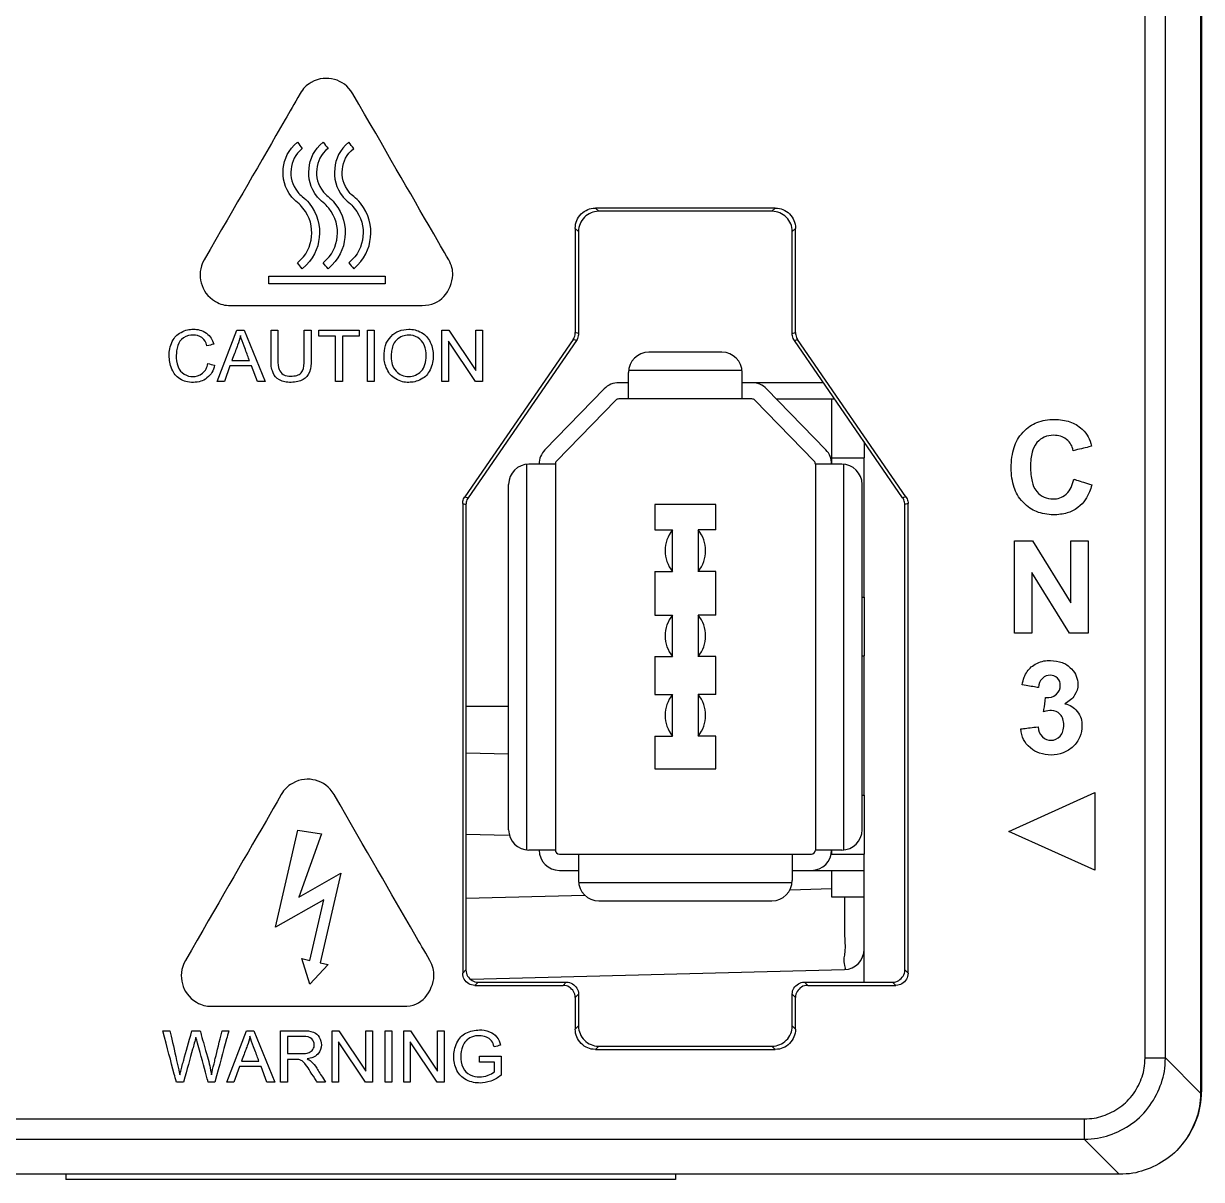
# Model space of a CAD drawing. Header units: millimetres. Extents: x 634 to 694, y 471 to 634.
# Drawn here: x 664.63 to 693.62, y 471.49 to 499.93 of the extents above; entities that cross this region are included whole.
import ezdxf

# ---------------------------------------------------------------- set-up
doc = ezdxf.new("R2010")
doc.units = ezdxf.units.MM
doc.layers.add('02___PRT_ALL_AXES', color=7, linetype='Continuous')
doc.layers.add('FEAT', color=7, linetype='Continuous')

msp = doc.modelspace()

# ---------------------------------------------------------------- linework, layer by layer
for p, q in [((693.62, 631.644), (693.62, 473.644)), ((693.595, 631.562), (693.595, 473.616)), ((692.232, 474.479), (692.232, 598.835)), ((692.732, 474.479), (692.732, 598.409)), ((683.131, 495.391), (678.709, 495.391)), ((678.709, 495.391), (678.79, 495.311)), ((683.131, 495.391), (683.05, 495.311)), ((683.05, 495.311), (678.79, 495.311)), ((678.21, 494.891), (678.29, 494.811)), ((678.21, 494.891), (678.21, 492.328)), ((678.29, 494.811), (678.29, 492.303)), ((683.63, 494.891), (683.55, 494.811)), ((683.55, 492.303), (683.55, 494.811)), ((683.63, 492.328), (683.63, 494.891)), ((670.666, 493.718), (673.534, 493.718)), ((670.666, 493.527), (670.666, 493.718)), ((673.534, 493.718), (673.534, 493.527)), ((673.534, 493.527), (670.666, 493.527)), ((669.399, 491.124), (669.881, 492.386)), ((669.881, 492.386), (670.066, 492.386)), ((670.066, 492.386), (670.58, 491.124)), ((671.896, 492.386), (672.896, 492.386)), ((671.896, 492.237), (671.896, 492.386)), ((672.312, 492.237), (671.896, 492.237)), ((672.312, 491.124), (672.312, 492.237)), ((672.896, 492.237), (672.48, 492.237)), ((672.48, 492.237), (672.48, 491.124)), ((672.896, 492.386), (672.896, 492.237)), ((673.097, 492.386), (673.265, 492.386)), ((673.097, 491.124), (673.097, 492.386)), ((673.265, 492.386), (673.265, 491.124)), ((674.929, 492.386), (675.1, 492.386)), ((674.929, 491.124), (674.929, 492.386)), ((675.1, 492.386), (675.764, 491.395)), ((675.764, 492.386), (675.924, 492.386)), ((675.764, 491.395), (675.764, 492.386)), ((675.924, 492.386), (675.924, 491.124)), ((678.29, 492.303), (678.21, 492.328)), ((683.55, 492.303), (683.63, 492.328)), ((675.753, 491.124), (675.089, 492.115)), ((675.089, 492.115), (675.089, 491.124)), ((678.157, 492.158), (675.493, 488.288)), ((678.237, 492.133), (675.573, 488.263)), ((678.237, 492.133), (678.157, 492.158)), ((683.603, 492.133), (683.683, 492.158)), ((686.267, 488.263), (683.603, 492.133)), ((686.348, 488.288), (683.683, 492.158)), ((681.82, 491.844), (680.02, 491.844)), ((669.712, 491.507), (669.576, 491.124)), ((670.244, 491.507), (669.712, 491.507)), ((670.389, 491.124), (670.244, 491.507)), ((679.52, 490.694), (679.52, 491.344)), ((682.318, 491.394), (679.523, 491.394)), ((682.32, 490.694), (682.32, 491.344)), ((669.576, 491.124), (669.399, 491.124)), ((670.58, 491.124), (670.389, 491.124)), ((672.48, 491.124), (672.312, 491.124)), ((673.265, 491.124), (673.097, 491.124)), ((675.089, 491.124), (674.929, 491.124)), ((675.924, 491.124), (675.753, 491.124)), ((679.52, 491.094), (679.281, 491.094)), ((684.318, 491.094), (682.32, 491.094)), ((678.923, 490.943), (677.462, 489.44)), ((684.379, 489.44), (682.917, 490.943)), ((679.21, 490.664), (677.748, 489.161)), ((682.559, 490.694), (679.281, 490.694)), ((684.092, 489.161), (682.631, 490.664)), ((683.159, 490.694), (684.593, 490.694)), ((684.52, 490.694), (684.52, 489.091)), ((685.32, 489.638), (685.32, 489.244)), ((677.02, 479.597), (677.02, 489.089)), ((677.72, 489.091), (677.07, 489.091)), ((677.72, 489.091), (677.72, 479.594)), ((684.77, 489.091), (684.12, 489.091)), ((684.12, 489.091), (684.12, 479.594)), ((684.52, 489.244), (685.32, 489.244)), ((684.82, 479.597), (684.82, 489.089)), ((676.57, 480.094), (676.57, 488.591)), ((685.27, 480.094), (685.27, 488.591)), ((675.493, 488.288), (675.573, 488.263)), ((686.348, 488.288), (686.267, 488.263)), ((675.44, 488.118), (675.52, 488.093)), ((675.44, 488.118), (675.44, 476.564)), ((675.52, 488.093), (675.52, 476.644)), ((681.67, 488.094), (680.17, 488.094)), ((680.17, 488.094), (680.17, 487.471)), ((681.67, 487.471), (681.67, 488.094)), ((686.4, 488.118), (686.32, 488.093)), ((686.32, 476.644), (686.32, 488.093)), ((686.4, 476.564), (686.4, 488.118)), ((680.17, 487.471), (680.603, 487.471)), ((680.603, 486.447), (680.603, 487.471)), ((681.67, 487.471), (681.237, 487.471)), ((681.237, 487.471), (681.237, 486.447)), ((689.022, 487.206), (689.466, 487.206)), ((689.022, 484.929), (689.022, 487.206)), ((689.466, 487.206), (690.405, 485.675)), ((690.405, 487.206), (690.83, 487.206)), ((690.405, 485.675), (690.405, 487.206)), ((690.83, 487.206), (690.83, 484.929)), ((680.17, 486.447), (680.603, 486.447)), ((680.17, 486.447), (680.17, 485.377)), ((681.67, 486.447), (681.237, 486.447)), ((681.67, 485.377), (681.67, 486.447)), ((690.371, 484.929), (689.446, 486.426)), ((689.446, 486.426), (689.446, 484.929)), ((685.27, 485.819), (685.32, 485.819)), ((685.32, 485.819), (685.32, 484.369)), ((680.17, 485.377), (680.603, 485.377)), ((680.603, 484.353), (680.603, 485.377)), ((681.67, 485.377), (681.237, 485.377)), ((681.237, 485.377), (681.237, 484.353)), ((689.446, 484.929), (689.022, 484.929)), ((690.83, 484.929), (690.371, 484.929)), ((680.17, 484.353), (680.603, 484.353)), ((680.17, 484.353), (680.17, 483.422)), ((681.67, 484.353), (681.237, 484.353)), ((681.67, 483.422), (681.67, 484.353)), ((685.27, 484.369), (685.32, 484.369)), ((680.17, 483.422), (680.603, 483.422)), ((680.603, 482.398), (680.603, 483.422)), ((681.67, 483.422), (681.237, 483.422)), ((681.237, 483.422), (681.237, 482.398)), ((680.17, 482.398), (680.603, 482.398)), ((680.17, 482.398), (680.17, 481.594)), ((681.67, 482.398), (681.237, 482.398)), ((681.67, 481.594), (681.67, 482.398)), ((676.57, 481.95), (675.52, 481.978)), ((680.17, 481.594), (681.67, 481.594)), ((685.27, 480.944), (685.32, 480.944)), ((685.32, 480.944), (685.32, 479.494)), ((688.877, 480.052), (690.996, 481.007)), ((690.996, 481.007), (690.996, 479.097)), ((670.835, 477.696), (671.383, 480.085)), ((671.383, 480.085), (671.968, 479.995)), ((690.996, 479.097), (688.877, 480.052)), ((671.968, 479.995), (671.409, 478.436)), ((676.566, 479.951), (675.52, 479.979)), ((677.72, 479.594), (677.07, 479.594)), ((677.82, 479.494), (684.02, 479.494)), ((678.29, 479.494), (678.29, 478.844)), ((683.55, 479.494), (683.55, 478.844)), ((684.77, 479.594), (684.12, 479.594)), ((684.52, 479.594), (684.52, 479.494)), ((684.52, 479.494), (685.32, 479.494)), ((671.409, 478.436), (672.44, 479.024)), ((672.44, 479.024), (671.934, 476.82)), ((677.82, 479.094), (678.29, 479.094)), ((683.55, 479.094), (685.32, 479.094)), ((684.52, 479.094), (684.52, 478.444)), ((678.293, 478.794), (683.548, 478.794)), ((683.496, 478.619), (684.515, 478.645)), ((672.02, 478.371), (670.835, 477.696)), ((671.676, 476.879), (672.02, 478.371)), ((675.52, 478.41), (678.443, 478.486)), ((678.79, 478.344), (683.05, 478.344)), ((684.52, 478.444), (685.32, 478.444)), ((671.484, 476.923), (671.676, 476.879)), ((671.679, 476.294), (671.484, 476.923)), ((672.127, 476.775), (671.679, 476.294)), ((671.934, 476.82), (672.127, 476.775)), ((675.44, 476.564), (675.52, 476.644)), ((675.641, 476.414), (684.833, 476.654)), ((686.4, 476.564), (686.32, 476.644)), ((675.74, 476.264), (675.82, 476.344)), ((675.74, 476.264), (677.91, 476.264)), ((675.82, 476.344), (677.99, 476.344)), ((677.99, 476.344), (677.91, 476.264)), ((683.85, 476.344), (686.02, 476.344)), ((683.85, 476.344), (683.93, 476.264)), ((683.93, 476.264), (686.101, 476.264)), ((686.101, 476.264), (686.02, 476.344)), ((678.29, 476.044), (678.21, 475.964)), ((678.29, 476.044), (678.29, 475.269)), ((683.55, 476.044), (683.63, 475.964)), ((683.55, 475.269), (683.55, 476.044)), ((678.21, 475.964), (678.21, 475.189)), ((683.63, 475.189), (683.63, 475.964)), ((669.634, 473.884), (670.116, 475.146)), ((670.116, 475.146), (670.301, 475.146)), ((670.301, 475.146), (670.815, 473.884)), ((672.224, 475.146), (672.395, 475.146)), ((672.224, 473.884), (672.224, 475.146)), ((672.395, 475.146), (673.06, 474.155)), ((673.06, 475.146), (673.219, 475.146)), ((673.06, 474.155), (673.06, 475.146)), ((673.219, 475.146), (673.219, 473.884)), ((673.529, 475.146), (673.697, 475.146)), ((673.529, 473.884), (673.529, 475.146)), ((673.697, 475.146), (673.697, 473.884)), ((673.988, 475.146), (674.159, 475.146)), ((673.988, 473.884), (673.988, 475.146)), ((674.159, 475.146), (674.823, 474.155)), ((674.823, 475.146), (674.983, 475.146)), ((674.823, 474.155), (674.823, 475.146)), ((674.983, 475.146), (674.983, 473.884)), ((678.21, 475.189), (678.29, 475.269)), ((683.63, 475.189), (683.55, 475.269)), ((673.048, 473.884), (672.384, 474.875)), ((672.384, 474.875), (672.384, 473.884)), ((674.812, 473.884), (674.148, 474.875)), ((674.148, 474.875), (674.148, 473.884)), ((678.709, 474.689), (678.79, 474.769)), ((678.709, 474.689), (683.131, 474.689)), ((678.79, 474.769), (683.05, 474.769)), ((683.131, 474.689), (683.05, 474.769)), ((669.947, 474.267), (669.811, 473.884)), ((670.479, 474.267), (669.947, 474.267)), ((670.624, 473.884), (670.479, 474.267)), ((692.232, 474.479), (692.732, 474.479)), ((692.732, 474.479), (693.595, 473.616)), ((669.811, 473.884), (669.634, 473.884)), ((670.815, 473.884), (670.624, 473.884)), ((672.384, 473.884), (672.224, 473.884)), ((673.219, 473.884), (673.048, 473.884)), ((673.697, 473.884), (673.529, 473.884)), ((674.148, 473.884), (673.988, 473.884)), ((674.983, 473.884), (674.812, 473.884)), ((693.595, 473.616), (693.595, 473.616)), ((657.109, 472.98), (690.733, 472.98)), ((690.733, 472.98), (690.733, 472.48)), ((657.609, 472.48), (690.733, 472.48)), ((690.733, 472.48), (691.596, 471.617)), ((691.596, 471.617), (657.825, 471.617)), ((665.673, 471.617), (665.673, 471.489)), ((680.673, 471.617), (680.673, 471.489)), ((691.596, 471.617), (691.596, 471.617)), ((680.673, 471.489), (665.673, 471.489))]:
    msp.add_line(p, q)
for centre, radius, start, end in [((680.02, 491.344), 0.5, 90, 180), ((681.82, 491.344), 0.5, 0, 90), ((679.281, 490.594), 0.5, 90, 135.8069), ((682.559, 490.594), 0.5, 44.1931, 90), ((679.281, 490.594), 0.1, 90, 135.8069), ((682.559, 490.594), 0.1, 44.1931, 90), ((677.82, 489.091), 0.5, 135.8069, 180), ((684.02, 489.091), 0.5, 0, 44.1931), ((677.07, 488.591), 0.5, 90, 180), ((677.82, 489.091), 0.1, 135.8069, 180), ((684.02, 489.091), 0.1, 0, 44.1931), ((684.77, 488.591), 0.5, 0, 90), ((681.237, 486.959), 0.815, 141.1108, 218.8892), ((680.603, 486.959), 0.815, 321.1108, 38.8892), ((681.237, 484.865), 0.815, 141.1108, 218.8892), ((680.603, 484.865), 0.815, 321.1108, 38.8892), ((681.237, 482.91), 0.815, 141.1108, 218.8892), ((680.603, 482.91), 0.815, 321.1108, 38.8892), ((677.07, 480.094), 0.5, 180, 270), ((684.77, 480.094), 0.5, 270, 0), ((677.82, 479.594), 0.5, 180, 270), ((677.82, 479.594), 0.1, 180, 270), ((684.02, 479.594), 0.5, 270, 0), ((684.02, 479.594), 0.1, 270, 0), ((678.79, 478.844), 0.5, 180, 270), ((683.05, 478.844), 0.5, 270, 0), ((684.82, 477.154), 0.5, 271.5, 0), ((691.62, 473.644), 2, 320.0535, 0)]:
    msp.add_arc(centre, radius, start, end)
for points, knots in [([(672.736, 498.205, 64.632), (672.622, 498.404, 64.632), (672.296, 498.61, 64.632), (671.911, 498.595, 64.632), (671.712, 498.48, 64.632)], [0, 0, 0, 0, 0.573949, 1.147632, 1.147632, 1.147632, 1.147632]), ([(671.438, 498.206, 64.632), (671.29, 497.95, 64.632), (670.583, 496.724, 64.632), (669.875, 495.498, 64.632), (669.079, 494.118, 64.632)], [0, 0, 0, 0, 0.737333, 4.718928, 4.718928, 4.718928, 4.718928]), ([(675.095, 494.118, 64.632), (674.947, 494.374, 64.632), (674.24, 495.6, 64.632), (673.532, 496.826, 64.632), (672.736, 498.205, 64.632)], [0, 0, 0, 0, 0.737286, 4.71863, 4.71863, 4.71863, 4.71863]), ([(671.236, 495.663, 64.632), (671.051, 495.89, 64.632), (670.953, 496.372, 64.632), (671.146, 496.824, 64.632), (671.373, 497.009, 64.632)], [0, 0, 0, 0, 0.73207, 1.463914, 1.463914, 1.463914, 1.463914]), ([(671.493, 496.86, 64.632), (671.312, 496.712, 64.632), (671.158, 496.351, 64.632), (671.236, 495.966, 64.632), (671.384, 495.785, 64.632)], [0, 0, 0, 0, 0.584469, 1.169862, 1.169862, 1.169862, 1.169862]), ([(671.868, 495.663, 64.632), (671.683, 495.89, 64.632), (671.585, 496.372, 64.632), (671.778, 496.824, 64.632), (672.005, 497.009, 64.632)], [0, 0, 0, 0, 0.732094, 1.463652, 1.463652, 1.463652, 1.463652]), ([(672.126, 496.86, 64.632), (671.945, 496.713, 64.632), (671.79, 496.351, 64.632), (671.869, 495.966, 64.632), (672.017, 495.785, 64.632)], [0, 0, 0, 0, 0.584653, 1.170157, 1.170157, 1.170157, 1.170157]), ([(672.636, 497.009, 64.632), (672.41, 496.824, 64.632), (672.217, 496.372, 64.632), (672.315, 495.891, 64.632), (672.5, 495.663, 64.632)], [0, 0, 0, 0, 0.731394, 1.463588, 1.463588, 1.463588, 1.463588]), ([(672.648, 495.785, 64.632), (672.5, 495.966, 64.632), (672.422, 496.351, 64.632), (672.575, 496.712, 64.632), (672.757, 496.86, 64.632)], [0, 0, 0, 0, 0.585332, 1.169535, 1.169535, 1.169535, 1.169535]), ([(671.373, 494.045, 64.632), (671.6, 494.23, 64.632), (671.793, 494.682, 64.632), (671.694, 495.164, 64.632), (671.509, 495.39, 64.632)], [0, 0, 0, 0, 0.731421, 1.463177, 1.463177, 1.463177, 1.463177]), ([(671.659, 495.511, 64.632), (671.88, 495.239, 64.632), (671.997, 494.661, 64.632), (671.766, 494.119, 64.632), (671.493, 493.897, 64.632)], [0, 0, 0, 0, 0.877315, 1.755557, 1.755557, 1.755557, 1.755557]), ([(672.005, 494.045, 64.632), (672.232, 494.23, 64.632), (672.424, 494.682, 64.632), (672.327, 495.163, 64.632), (672.142, 495.39, 64.632)], [0, 0, 0, 0, 0.731502, 1.462912, 1.462912, 1.462912, 1.462912]), ([(672.289, 495.511, 64.632), (672.511, 495.239, 64.632), (672.629, 494.662, 64.632), (672.398, 494.119, 64.632), (672.126, 493.897, 64.632)], [0, 0, 0, 0, 0.877735, 1.755528, 1.755528, 1.755528, 1.755528]), ([(672.773, 495.39, 64.632), (672.958, 495.164, 64.632), (673.057, 494.682, 64.632), (672.863, 494.23, 64.632), (672.636, 494.045, 64.632)], [0, 0, 0, 0, 0.731806, 1.463635, 1.463635, 1.463635, 1.463635]), ([(672.757, 493.897, 64.632), (673.029, 494.119, 64.632), (673.261, 494.661, 64.632), (673.144, 495.239, 64.632), (672.922, 495.511, 64.632)], [0, 0, 0, 0, 0.878426, 1.755852, 1.755852, 1.755852, 1.755852]), ([(678.21, 494.891), (678.21, 494.97), (678.236, 495.082), (678.345, 495.256), (678.519, 495.365), (678.631, 495.391), (678.709, 495.391)], [0, 0, 0, 0, 0.1950491, 0.3899649, 0.5848801, 0.7799286, 0.7799286, 0.7799286, 0.7799286]), ([(683.131, 495.391), (683.209, 495.391), (683.321, 495.365), (683.495, 495.256), (683.604, 495.082), (683.63, 494.97), (683.63, 494.891)], [0, 0, 0, 0, 0.1950491, 0.3899649, 0.5848801, 0.7799286, 0.7799286, 0.7799286, 0.7799286]), ([(678.79, 495.311), (678.712, 495.311), (678.599, 495.284), (678.426, 495.175), (678.317, 495.002), (678.29, 494.889), (678.29, 494.811)], [0, 0, 0, 0, 0.1950485, 0.3899637, 0.5848795, 0.7799286, 0.7799286, 0.7799286, 0.7799286]), ([(683.55, 494.811), (683.55, 494.889), (683.524, 495.002), (683.415, 495.175), (683.241, 495.284), (683.128, 495.311), (683.05, 495.311)], [0, 0, 0, 0, 0.1950485, 0.3899637, 0.5848795, 0.7799286, 0.7799286, 0.7799286, 0.7799286]), ([(669.079, 494.118, 64.632), (668.964, 493.92, 64.632), (668.949, 493.535, 64.632), (669.155, 493.209, 64.632), (669.354, 493.094, 64.632)], [0, 0, 0, 0, 0.57403, 1.148069, 1.148069, 1.148069, 1.148069]), ([(674.445, 492.994, 64.632), (674.675, 492.994, 64.632), (675.02, 493.15, 64.632), (675.243, 493.697, 64.632), (675.172, 493.984, 64.632), (675.095, 494.118, 64.632)], [0, 0, 0, 0, 0.573841, 1.147776, 1.535689, 1.535689, 1.535689, 1.535689]), ([(669.729, 492.994, 64.632), (670.024, 492.994, 64.632), (671.438, 492.994, 64.632), (672.853, 492.994, 64.632), (674.445, 492.994, 64.632)], [0, 0, 0, 0, 0.736927, 4.716336, 4.716336, 4.716336, 4.716336]), ([(668.508, 492.332, 64.632), (668.619, 492.393, 64.632), (668.817, 492.425, 64.632), (669.026, 492.392, 64.632), (669.133, 492.312, 64.632)], [0, 0, 0, 0, 0.3152564, 0.6482075, 0.6482075, 0.6482075, 0.6482075]), ([(669.02, 492.202, 64.632), (668.95, 492.255, 64.632), (668.8, 492.276, 64.632), (668.65, 492.254, 64.632), (668.568, 492.195, 64.632)], [0, 0, 0, 0, 0.218744, 0.470995, 0.470995, 0.470995, 0.470995]), ([(670.724, 491.657, 64.632), (670.724, 491.702, 64.632), (670.724, 491.921, 64.632), (670.724, 492.14, 64.632), (670.724, 492.386, 64.632)], [0, 0, 0, 0, 0.1140111, 0.7296712, 0.7296712, 0.7296712, 0.7296712]), ([(670.892, 492.386, 64.632), (670.892, 492.341, 64.632), (670.892, 492.122, 64.632), (670.892, 491.904, 64.632), (670.892, 491.658, 64.632)], [0, 0, 0, 0, 0.1137958, 0.7282932, 0.7282932, 0.7282932, 0.7282932]), ([(671.542, 491.658, 64.632), (671.542, 491.704, 64.632), (671.542, 491.922, 64.632), (671.542, 492.14, 64.632), (671.542, 492.386, 64.632)], [0, 0, 0, 0, 0.1137958, 0.7282932, 0.7282932, 0.7282932, 0.7282932]), ([(671.711, 492.386, 64.632), (671.711, 492.341, 64.632), (671.711, 492.122, 64.632), (671.711, 491.903, 64.632), (671.711, 491.657, 64.632)], [0, 0, 0, 0, 0.1140111, 0.7296712, 0.7296712, 0.7296712, 0.7296712]), ([(673.676, 492.231, 64.632), (673.741, 492.299, 64.632), (673.86, 492.378, 64.632), (674.146, 492.426, 64.632), (674.315, 492.391, 64.632), (674.427, 492.325, 64.632)], [0, 0, 0, 0, 0.2347953, 0.4811987, 0.8071855, 0.8071855, 0.8071855, 0.8071855]), ([(674.337, 492.202, 64.632), (674.258, 492.252, 64.632), (674.085, 492.286, 64.632), (673.903, 492.234, 64.632), (673.808, 492.143, 64.632)], [0, 0, 0, 0, 0.2332277, 0.5609656, 0.5609656, 0.5609656, 0.5609656]), ([(678.157, 492.158), (678.171, 492.177), (678.187, 492.207), (678.206, 492.27), (678.21, 492.304), (678.21, 492.328)], [0, 0, 0, 0, 0.0601566, 0.1203097, 0.1804662, 0.1804662, 0.1804662, 0.1804662]), ([(678.29, 492.303), (678.29, 492.279), (678.286, 492.245), (678.267, 492.182), (678.251, 492.152), (678.237, 492.133)], [0, 0, 0, 0, 0.0601566, 0.1203097, 0.1804662, 0.1804662, 0.1804662, 0.1804662]), ([(683.603, 492.133), (683.589, 492.152), (683.573, 492.182), (683.554, 492.245), (683.55, 492.279), (683.55, 492.303)], [0, 0, 0, 0, 0.0601566, 0.1203097, 0.1804662, 0.1804662, 0.1804662, 0.1804662]), ([(683.63, 492.328), (683.63, 492.304), (683.634, 492.27), (683.654, 492.207), (683.67, 492.177), (683.683, 492.158)], [0, 0, 0, 0, 0.0601566, 0.1203097, 0.1804662, 0.1804662, 0.1804662, 0.1804662]), ([(668.285, 491.426, 64.632), (668.231, 491.553, 64.632), (668.206, 491.765, 64.632), (668.229, 491.983, 64.632), (668.294, 492.109, 64.632)], [0, 0, 0, 0, 0.344847, 0.6974845, 0.6974845, 0.6974845, 0.6974845]), ([(668.432, 492.008, 64.632), (668.4, 491.915, 64.632), (668.385, 491.754, 64.632), (668.397, 491.59, 64.632), (668.439, 491.484, 64.632)], [0, 0, 0, 0, 0.2457216, 0.5307191, 0.5307191, 0.5307191, 0.5307191]), ([(669.9, 492.014, 64.632), (669.892, 491.991, 64.632), (669.85, 491.879, 64.632), (669.809, 491.768, 64.632), (669.762, 491.642, 64.632)], [0, 0, 0, 0, 0.0619635, 0.3965666, 0.3965666, 0.3965666, 0.3965666]), ([(670.191, 491.642, 64.632), (670.183, 491.664, 64.632), (670.144, 491.769, 64.632), (670.105, 491.874, 64.632), (670.061, 491.992, 64.632)], [0, 0, 0, 0, 0.0583534, 0.3734617, 0.3734617, 0.3734617, 0.3734617]), ([(673.808, 492.143, 64.632), (673.722, 492.06, 64.632), (673.691, 491.916, 64.632), (673.681, 491.789, 64.632), (673.681, 491.736, 64.632)], [0, 0, 0, 0, 0.2993895, 0.4319951, 0.4319951, 0.4319951, 0.4319951]), ([(673.803, 491.377, 64.632), (673.849, 491.327, 64.632), (673.934, 491.27, 64.632), (674.166, 491.221, 64.632), (674.407, 491.322, 64.632), (674.527, 491.545, 64.632), (674.549, 491.779, 64.632), (674.534, 491.924, 64.632), (674.489, 492.024, 64.632)], [0, 0, 0, 0, 0.169372, 0.34149, 0.678093, 0.862596, 1.080471, 1.354854, 1.354854, 1.354854, 1.354854]), ([(674.641, 492.092, 64.632), (674.702, 491.967, 64.632), (674.727, 491.751, 64.632), (674.701, 491.535, 64.632), (674.637, 491.409, 64.632)], [0, 0, 0, 0, 0.346585, 0.6990351, 0.6990351, 0.6990351, 0.6990351]), ([(669.762, 491.642, 64.632), (669.789, 491.642, 64.632), (669.918, 491.642, 64.632), (670.046, 491.642, 64.632), (670.191, 491.642, 64.632)], [0, 0, 0, 0, 0.066964, 0.4285699, 0.4285699, 0.4285699, 0.4285699]), ([(670.892, 491.658, 64.632), (670.892, 491.56, 64.632), (670.895, 491.437, 64.632), (670.971, 491.327, 64.632), (671.026, 491.296, 64.632)], [0, 0, 0, 0, 0.244059, 0.4028334, 0.4028334, 0.4028334, 0.4028334]), ([(671.465, 491.337, 64.632), (671.482, 491.355, 64.632), (671.532, 491.444, 64.632), (671.542, 491.549, 64.632), (671.542, 491.658, 64.632)], [0, 0, 0, 0, 0.0615892, 0.3346863, 0.3346863, 0.3346863, 0.3346863]), ([(671.026, 491.296, 64.632), (671.09, 491.259, 64.632), (671.192, 491.247, 64.632), (671.356, 491.265, 64.632), (671.432, 491.301, 64.632), (671.465, 491.337, 64.632)], [0, 0, 0, 0, 0.1846803, 0.3418784, 0.4628731, 0.4628731, 0.4628731, 0.4628731]), ([(669.146, 491.21, 64.632), (669.092, 491.167, 64.632), (668.997, 491.121, 64.632), (668.811, 491.093, 64.632), (668.629, 491.116, 64.632), (668.533, 491.15, 64.632), (668.48, 491.185, 64.632)], [0, 0, 0, 0, 0.1719674, 0.3559806, 0.5422238, 0.7017451, 0.7017451, 0.7017451, 0.7017451]), ([(668.584, 491.305, 64.632), (668.66, 491.259, 64.632), (668.805, 491.23, 64.632), (668.958, 491.262, 64.632), (669.035, 491.326, 64.632)], [0, 0, 0, 0, 0.2220871, 0.472392, 0.472392, 0.472392, 0.472392]), ([(671.513, 491.172, 64.632), (671.466, 491.143, 64.632), (671.381, 491.113, 64.632), (671.222, 491.096, 64.632), (671.063, 491.112, 64.632), (670.98, 491.137, 64.632), (670.932, 491.163, 64.632)], [0, 0, 0, 0, 0.1394903, 0.3044583, 0.4653789, 0.6014521, 0.6014521, 0.6014521, 0.6014521]), ([(674.418, 491.18, 64.632), (674.307, 491.119, 64.632), (674.108, 491.085, 64.632), (673.905, 491.119, 64.632), (673.792, 491.188, 64.632)], [0, 0, 0, 0, 0.3163446, 0.6464496, 0.6464496, 0.6464496, 0.6464496]), ([(689.233, 489.878, 64.632), (689.346, 489.999, 64.632), (689.501, 490.099, 64.632), (689.783, 490.181, 64.632), (690.055, 490.203, 64.632), (690.391, 490.151, 64.632), (690.582, 490.043, 64.632), (690.685, 489.947, 64.632)], [0, 0, 0, 0, 0.413533, 0.626502, 0.855095, 1.239035, 1.591112, 1.591112, 1.591112, 1.591112]), ([(689.231, 488.153, 64.632), (689.114, 488.277, 64.632), (689.024, 488.448, 64.632), (688.948, 488.751, 64.632), (688.934, 489.002, 64.632), (688.948, 489.256, 64.632), (689.023, 489.572, 64.632), (689.113, 489.751, 64.632), (689.233, 489.878, 64.632)], [0, 0, 0, 0, 0.426398, 0.658319, 0.912566, 1.181007, 1.423379, 1.859859, 1.859859, 1.859859, 1.859859]), ([(689.571, 489.619, 64.632), (689.501, 489.539, 64.632), (689.456, 489.419, 64.632), (689.417, 489.212, 64.632), (689.411, 489.028, 64.632), (689.417, 488.842, 64.632), (689.455, 488.626, 64.632), (689.498, 488.501, 64.632), (689.568, 488.418, 64.632)], [0, 0, 0, 0, 0.265375, 0.428947, 0.618067, 0.818289, 0.98976, 1.261031, 1.261031, 1.261031, 1.261031]), ([(690.297, 489.698, 64.632), (690.246, 489.739, 64.632), (690.157, 489.782, 64.632), (689.963, 489.813, 64.632), (689.744, 489.768, 64.632), (689.631, 489.687, 64.632), (689.571, 489.619, 64.632)], [0, 0, 0, 0, 0.1617805, 0.3339161, 0.5685708, 0.7961714, 0.7961714, 0.7961714, 0.7961714]), ([(690.918, 489.53, 64.632), (690.89, 489.523, 64.632), (690.754, 489.49, 64.632), (690.618, 489.457, 64.632), (690.466, 489.42, 64.632)], [0, 0, 0, 0, 0.0726948, 0.4652466, 0.4652466, 0.4652466, 0.4652466]), ([(690.477, 488.72, 64.632), (690.505, 488.711, 64.632), (690.639, 488.67, 64.632), (690.773, 488.629, 64.632), (690.923, 488.582, 64.632)], [0, 0, 0, 0, 0.0730104, 0.4672667, 0.4672667, 0.4672667, 0.4672667]), ([(690.923, 488.582, 64.632), (690.904, 488.511, 64.632), (690.838, 488.326, 64.632), (690.733, 488.141, 64.632), (690.582, 488.025, 64.632)], [0, 0, 0, 0, 0.1852281, 0.6591343, 0.6591343, 0.6591343, 0.6591343]), ([(675.44, 488.118), (675.44, 488.142), (675.444, 488.176), (675.463, 488.238), (675.479, 488.268), (675.493, 488.288)], [0, 0, 0, 0, 0.0601566, 0.1203097, 0.1804662, 0.1804662, 0.1804662, 0.1804662]), ([(675.573, 488.263), (675.559, 488.243), (675.543, 488.213), (675.524, 488.151), (675.52, 488.117), (675.52, 488.093)], [0, 0, 0, 0, 0.0601566, 0.1203097, 0.1804662, 0.1804662, 0.1804662, 0.1804662]), ([(686.32, 488.093), (686.32, 488.117), (686.316, 488.151), (686.297, 488.213), (686.281, 488.243), (686.267, 488.263)], [0, 0, 0, 0, 0.0601566, 0.1203097, 0.1804662, 0.1804662, 0.1804662, 0.1804662]), ([(686.348, 488.288), (686.361, 488.268), (686.377, 488.238), (686.397, 488.176), (686.4, 488.142), (686.4, 488.118)], [0, 0, 0, 0, 0.0601566, 0.1203097, 0.1804662, 0.1804662, 0.1804662, 0.1804662]), ([(690.582, 488.025, 64.632), (690.486, 487.952, 64.632), (690.313, 487.875, 64.632), (689.949, 487.822, 64.632), (689.549, 487.899, 64.632), (689.342, 488.035, 64.632), (689.231, 488.153, 64.632)], [0, 0, 0, 0, 0.303114, 0.640816, 1.061342, 1.466644, 1.466644, 1.466644, 1.466644]), ([(689.568, 488.418, 64.632), (689.627, 488.349, 64.632), (689.735, 488.268, 64.632), (690.014, 488.213, 64.632), (690.187, 488.263, 64.632), (690.287, 488.352, 64.632)], [0, 0, 0, 0, 0.2251355, 0.4549972, 0.7911627, 0.7911627, 0.7911627, 0.7911627]), ([(689.208, 483.66, 64.632), (689.236, 483.799, 64.632), (689.304, 483.991, 64.632), (689.459, 484.135, 64.632), (689.569, 484.187, 64.632)], [0, 0, 0, 0, 0.355238, 0.6612728, 0.6612728, 0.6612728, 0.6612728]), ([(689.569, 484.187, 64.632), (689.694, 484.246, 64.632), (689.88, 484.275, 64.632), (690.205, 484.224, 64.632), (690.346, 484.132, 64.632), (690.421, 484.053, 64.632)], [0, 0, 0, 0, 0.3453349, 0.6384922, 0.9113332, 0.9113332, 0.9113332, 0.9113332]), ([(690.077, 483.826, 64.632), (690.023, 483.881, 64.632), (689.891, 483.911, 64.632), (689.765, 483.875, 64.632), (689.706, 483.817, 64.632)], [0, 0, 0, 0, 0.1932638, 0.3984944, 0.3984944, 0.3984944, 0.3984944]), ([(690.053, 483.426, 64.632), (690.123, 483.488, 64.632), (690.162, 483.63, 64.632), (690.132, 483.771, 64.632), (690.077, 483.826, 64.632)], [0, 0, 0, 0, 0.235863, 0.4313643, 0.4313643, 0.4313643, 0.4313643]), ([(690.421, 484.053, 64.632), (690.48, 483.99, 64.632), (690.548, 483.887, 64.632), (690.603, 483.646, 64.632), (690.511, 483.367, 64.632), (690.368, 483.254, 64.632), (690.255, 483.192, 64.632)], [0, 0, 0, 0, 0.215584, 0.420514, 0.703114, 1.025159, 1.025159, 1.025159, 1.025159]), ([(689.61, 483.591, 64.632), (689.585, 483.596, 64.632), (689.465, 483.616, 64.632), (689.344, 483.636, 64.632), (689.208, 483.66, 64.632)], [0, 0, 0, 0, 0.06377, 0.4081279, 0.4081279, 0.4081279, 0.4081279]), ([(689.737, 482.997, 64.632), (689.74, 483.019, 64.632), (689.755, 483.124, 64.632), (689.769, 483.23, 64.632), (689.785, 483.349, 64.632)], [0, 0, 0, 0, 0.0555167, 0.3553072, 0.3553072, 0.3553072, 0.3553072]), ([(690.564, 483.005, 64.632), (690.656, 482.889, 64.632), (690.7, 482.687, 64.632), (690.645, 482.366, 64.632), (690.473, 482.129, 64.632), (690.221, 481.964, 64.632), (689.927, 481.916, 64.632), (689.633, 481.963, 64.632), (689.489, 482.04, 64.632), (689.41, 482.11, 64.632)], [0, 0, 0, 0, 0.370302, 0.65264, 0.937101, 1.228293, 1.530665, 1.815362, 2.07991, 2.07991, 2.07991, 2.07991]), ([(690.146, 482.933, 64.632), (690.084, 483.002, 64.632), (689.94, 483.047, 64.632), (689.814, 483.018, 64.632), (689.737, 482.997, 64.632)], [0, 0, 0, 0, 0.2328283, 0.432361, 0.432361, 0.432361, 0.432361]), ([(690.142, 482.398, 64.632), (690.179, 482.439, 64.632), (690.218, 482.518, 64.632), (690.241, 482.67, 64.632), (690.219, 482.82, 64.632), (690.181, 482.895, 64.632), (690.146, 482.933, 64.632)], [0, 0, 0, 0, 0.1380858, 0.2953733, 0.4436485, 0.5742148, 0.5742148, 0.5742148, 0.5742148]), ([(689.175, 482.576, 64.632), (689.202, 482.579, 64.632), (689.329, 482.594, 64.632), (689.456, 482.609, 64.632), (689.599, 482.627, 64.632)], [0, 0, 0, 0, 0.0667949, 0.4274873, 0.4274873, 0.4274873, 0.4274873]), ([(689.707, 482.381, 64.632), (689.772, 482.317, 64.632), (689.924, 482.271, 64.632), (690.076, 482.325, 64.632), (690.142, 482.398, 64.632)], [0, 0, 0, 0, 0.2278433, 0.4742139, 0.4742139, 0.4742139, 0.4742139]), ([(672.275, 480.96, 64.632), (672.16, 481.159, 64.632), (671.835, 481.365, 64.632), (671.45, 481.35, 64.632), (671.251, 481.235, 64.632)], [0, 0, 0, 0, 0.573949, 1.147632, 1.147632, 1.147632, 1.147632]), ([(670.976, 480.961, 64.632), (670.829, 480.705, 64.632), (670.121, 479.479, 64.632), (669.413, 478.253, 64.632), (668.617, 476.873, 64.632)], [0, 0, 0, 0, 0.737333, 4.718928, 4.718928, 4.718928, 4.718928]), ([(674.633, 476.873, 64.632), (674.486, 477.129, 64.632), (673.778, 478.355, 64.632), (673.071, 479.581, 64.632), (672.275, 480.96, 64.632)], [0, 0, 0, 0, 0.737286, 4.71863, 4.71863, 4.71863, 4.71863]), ([(684.835, 478.444), (684.836, 478.281), (684.839, 478.001), (684.826, 477.524), (684.869, 477.062), (684.787, 476.861), (684.872, 476.653), (684.833, 476.654)], [0, 0, 0, 0, 0.408456, 0.965742, 1.407971, 1.691952, 1.789944, 1.789944, 1.789944, 1.789944]), ([(668.617, 476.873, 64.632), (668.502, 476.675, 64.632), (668.487, 476.289, 64.632), (668.693, 475.964, 64.632), (668.892, 475.849, 64.632)], [0, 0, 0, 0, 0.574052, 1.147986, 1.147986, 1.147986, 1.147986]), ([(673.983, 475.749, 64.632), (674.213, 475.749, 64.632), (674.558, 475.905, 64.632), (674.781, 476.452, 64.632), (674.71, 476.739, 64.632), (674.633, 476.873, 64.632)], [0, 0, 0, 0, 0.573841, 1.147776, 1.535689, 1.535689, 1.535689, 1.535689]), ([(675.74, 476.264), (675.678, 476.264), (675.587, 476.291), (675.466, 476.411), (675.44, 476.502), (675.44, 476.564)], [0, 0, 0, 0, 0.1552364, 0.3103803, 0.4656158, 0.4656158, 0.4656158, 0.4656158]), ([(675.52, 476.644), (675.52, 476.582), (675.547, 476.492), (675.668, 476.371), (675.758, 476.344), (675.82, 476.344)], [0, 0, 0, 0, 0.1552355, 0.3103794, 0.4656158, 0.4656158, 0.4656158, 0.4656158]), ([(686.02, 476.344), (686.082, 476.344), (686.173, 476.371), (686.293, 476.492), (686.32, 476.582), (686.32, 476.644)], [0, 0, 0, 0, 0.1552355, 0.3103794, 0.4656158, 0.4656158, 0.4656158, 0.4656158]), ([(686.4, 476.564), (686.4, 476.502), (686.374, 476.411), (686.253, 476.291), (686.163, 476.264), (686.101, 476.264)], [0, 0, 0, 0, 0.1552364, 0.3103803, 0.4656158, 0.4656158, 0.4656158, 0.4656158]), ([(678.21, 475.964), (678.21, 476.026), (678.183, 476.116), (678.062, 476.237), (677.972, 476.264), (677.91, 476.264)], [0, 0, 0, 0, 0.1552364, 0.3103803, 0.4656158, 0.4656158, 0.4656158, 0.4656158]), ([(677.99, 476.344), (678.052, 476.344), (678.143, 476.317), (678.263, 476.197), (678.29, 476.106), (678.29, 476.044)], [0, 0, 0, 0, 0.1552355, 0.3103794, 0.4656158, 0.4656158, 0.4656158, 0.4656158]), ([(683.55, 476.044), (683.55, 476.106), (683.577, 476.197), (683.698, 476.317), (683.788, 476.344), (683.85, 476.344)], [0, 0, 0, 0, 0.1552355, 0.3103794, 0.4656158, 0.4656158, 0.4656158, 0.4656158]), ([(683.93, 476.264), (683.868, 476.264), (683.778, 476.237), (683.657, 476.116), (683.63, 476.026), (683.63, 475.964)], [0, 0, 0, 0, 0.1552364, 0.3103803, 0.4656158, 0.4656158, 0.4656158, 0.4656158]), ([(669.267, 475.749, 64.632), (669.562, 475.749, 64.632), (670.977, 475.749, 64.632), (672.392, 475.749, 64.632), (673.983, 475.749, 64.632)], [0, 0, 0, 0, 0.736927, 4.716336, 4.716336, 4.716336, 4.716336]), ([(668.393, 473.884, 64.632), (668.372, 473.963, 64.632), (668.273, 474.341, 64.632), (668.174, 474.72, 64.632), (668.062, 475.146, 64.632)], [0, 0, 0, 0, 0.203917, 1.305066, 1.305066, 1.305066, 1.305066]), ([(668.236, 475.146, 64.632), (668.247, 475.094, 64.632), (668.304, 474.846, 64.632), (668.36, 474.598, 64.632), (668.424, 474.318, 64.632)], [0, 0, 0, 0, 0.132615, 0.8487362, 0.8487362, 0.8487362, 0.8487362]), ([(668.537, 474.293, 64.632), (668.552, 474.346, 64.632), (668.624, 474.602, 64.632), (668.696, 474.858, 64.632), (668.777, 475.146, 64.632)], [0, 0, 0, 0, 0.1384332, 0.8859725, 0.8859725, 0.8859725, 0.8859725]), ([(668.978, 475.146, 64.632), (668.99, 475.106, 64.632), (669.043, 474.914, 64.632), (669.096, 474.723, 64.632), (669.156, 474.507, 64.632)], [0, 0, 0, 0, 0.1036452, 0.663329, 0.663329, 0.663329, 0.663329]), ([(669.32, 474.335, 64.632), (669.332, 474.385, 64.632), (669.391, 474.629, 64.632), (669.45, 474.872, 64.632), (669.517, 475.146, 64.632)], [0, 0, 0, 0, 0.1304736, 0.8350308, 0.8350308, 0.8350308, 0.8350308]), ([(669.685, 475.146, 64.632), (669.663, 475.067, 64.632), (669.56, 474.688, 64.632), (669.456, 474.31, 64.632), (669.339, 473.884, 64.632)], [0, 0, 0, 0, 0.204488, 1.308724, 1.308724, 1.308724, 1.308724]), ([(670.959, 475.146, 64.632), (670.994, 475.146, 64.632), (671.161, 475.146, 64.632), (671.328, 475.146, 64.632), (671.516, 475.146, 64.632)], [0, 0, 0, 0, 0.0871232, 0.5575887, 0.5575887, 0.5575887, 0.5575887]), ([(670.959, 473.884, 64.632), (670.959, 473.963, 64.632), (670.959, 474.341, 64.632), (670.959, 474.72, 64.632), (670.959, 475.146, 64.632)], [0, 0, 0, 0, 0.197232, 1.262283, 1.262283, 1.262283, 1.262283]), ([(675.298, 474.853, 64.632), (675.354, 474.97, 64.632), (675.501, 475.119, 64.632), (675.834, 475.183, 64.632), (676.007, 475.161, 64.632), (676.101, 475.124, 64.632)], [0, 0, 0, 0, 0.3249105, 0.6672859, 0.9187739, 0.9187739, 0.9187739, 0.9187739]), ([(678.709, 474.689), (678.631, 474.689), (678.519, 474.715), (678.345, 474.824), (678.236, 474.998), (678.21, 475.111), (678.21, 475.189)], [0, 0, 0, 0, 0.1950491, 0.3899649, 0.5848801, 0.7799286, 0.7799286, 0.7799286, 0.7799286]), ([(678.29, 475.269), (678.29, 475.191), (678.317, 475.078), (678.426, 474.905), (678.599, 474.796), (678.712, 474.769), (678.79, 474.769)], [0, 0, 0, 0, 0.1950485, 0.3899637, 0.5848795, 0.7799286, 0.7799286, 0.7799286, 0.7799286]), ([(683.05, 474.769), (683.128, 474.769), (683.241, 474.796), (683.415, 474.905), (683.524, 475.078), (683.55, 475.191), (683.55, 475.269)], [0, 0, 0, 0, 0.1950485, 0.3899637, 0.5848795, 0.7799286, 0.7799286, 0.7799286, 0.7799286]), ([(683.63, 475.189), (683.63, 475.111), (683.604, 474.998), (683.495, 474.824), (683.321, 474.715), (683.209, 474.689), (683.131, 474.689)], [0, 0, 0, 0, 0.1950491, 0.3899649, 0.5848801, 0.7799286, 0.7799286, 0.7799286, 0.7799286]), ([(668.835, 474.846, 64.632), (668.819, 474.785, 64.632), (668.739, 474.497, 64.632), (668.659, 474.208, 64.632), (668.569, 473.884, 64.632)], [0, 0, 0, 0, 0.1559461, 0.9980551, 0.9980551, 0.9980551, 0.9980551]), ([(669.177, 473.884, 64.632), (669.161, 473.944, 64.632), (669.082, 474.233, 64.632), (669.003, 474.521, 64.632), (668.914, 474.846, 64.632)], [0, 0, 0, 0, 0.1559427, 0.9980333, 0.9980333, 0.9980333, 0.9980333]), ([(671.127, 475.005, 64.632), (671.127, 474.979, 64.632), (671.127, 474.855, 64.632), (671.127, 474.73, 64.632), (671.127, 474.589, 64.632)], [0, 0, 0, 0, 0.0650262, 0.4161675, 0.4161675, 0.4161675, 0.4161675]), ([(671.523, 475.005, 64.632), (671.498, 475.005, 64.632), (671.38, 475.005, 64.632), (671.261, 475.005, 64.632), (671.127, 475.005, 64.632)], [0, 0, 0, 0, 0.0619041, 0.396186, 0.396186, 0.396186, 0.396186]), ([(671.756, 474.688, 64.632), (671.781, 474.728, 64.632), (671.804, 474.81, 64.632), (671.73, 474.988, 64.632), (671.607, 475.005, 64.632), (671.523, 475.005, 64.632)], [0, 0, 0, 0, 0.1173606, 0.2773633, 0.4869526, 0.4869526, 0.4869526, 0.4869526]), ([(671.91, 474.992, 64.632), (671.951, 474.924, 64.632), (671.977, 474.789, 64.632), (671.942, 474.645, 64.632), (671.876, 474.574, 64.632)], [0, 0, 0, 0, 0.1975339, 0.4404146, 0.4404146, 0.4404146, 0.4404146]), ([(675.298, 474.172, 64.632), (675.235, 474.295, 64.632), (675.206, 474.511, 64.632), (675.237, 474.726, 64.632), (675.298, 474.853, 64.632)], [0, 0, 0, 0, 0.3457319, 0.6987412, 0.6987412, 0.6987412, 0.6987412]), ([(676.025, 474.991, 64.632), (675.961, 475.019, 64.632), (675.845, 475.03, 64.632), (675.729, 475.021, 64.632), (675.655, 474.99, 64.632)], [0, 0, 0, 0, 0.1759737, 0.3761417, 0.3761417, 0.3761417, 0.3761417]), ([(670.135, 474.774, 64.632), (670.127, 474.75, 64.632), (670.085, 474.639, 64.632), (670.044, 474.527, 64.632), (669.997, 474.402, 64.632)], [0, 0, 0, 0, 0.0619635, 0.3965666, 0.3965666, 0.3965666, 0.3965666]), ([(670.426, 474.402, 64.632), (670.418, 474.424, 64.632), (670.379, 474.529, 64.632), (670.339, 474.634, 64.632), (670.296, 474.752, 64.632)], [0, 0, 0, 0, 0.0583534, 0.3734617, 0.3734617, 0.3734617, 0.3734617]), ([(671.127, 474.589, 64.632), (671.149, 474.589, 64.632), (671.256, 474.589, 64.632), (671.363, 474.589, 64.632), (671.483, 474.589, 64.632)], [0, 0, 0, 0, 0.0556329, 0.3560506, 0.3560506, 0.3560506, 0.3560506]), ([(675.442, 474.773, 64.632), (675.403, 474.677, 64.632), (675.387, 474.51, 64.632), (675.4, 474.338, 64.632), (675.452, 474.235, 64.632)], [0, 0, 0, 0, 0.259057, 0.5480634, 0.5480634, 0.5480634, 0.5480634]), ([(675.855, 474.526, 64.632), (675.888, 474.526, 64.632), (676.049, 474.526, 64.632), (676.209, 474.526, 64.632), (676.389, 474.526, 64.632)], [0, 0, 0, 0, 0.0835436, 0.5346788, 0.5346788, 0.5346788, 0.5346788]), ([(676.389, 474.526, 64.632), (676.389, 474.497, 64.632), (676.389, 474.356, 64.632), (676.389, 474.216, 64.632), (676.389, 474.058, 64.632)], [0, 0, 0, 0, 0.0730468, 0.4674995, 0.4674995, 0.4674995, 0.4674995]), ([(668.479, 474.06, 64.632), (668.488, 474.096, 64.632), (668.506, 474.166, 64.632), (668.521, 474.236, 64.632), (668.537, 474.293, 64.632)], [0, 0, 0, 0, 0.0930048, 0.2400569, 0.2400569, 0.2400569, 0.2400569]), ([(669.997, 474.402, 64.632), (670.024, 474.402, 64.632), (670.153, 474.402, 64.632), (670.281, 474.402, 64.632), (670.426, 474.402, 64.632)], [0, 0, 0, 0, 0.066964, 0.4285699, 0.4285699, 0.4285699, 0.4285699]), ([(671.127, 474.443, 64.632), (671.127, 474.408, 64.632), (671.127, 474.24, 64.632), (671.127, 474.073, 64.632), (671.127, 473.884, 64.632)], [0, 0, 0, 0, 0.0874193, 0.5594835, 0.5594835, 0.5594835, 0.5594835]), ([(671.848, 474.226, 64.632), (671.861, 474.205, 64.632), (671.926, 474.102, 64.632), (671.991, 473.999, 64.632), (672.065, 473.884, 64.632)], [0, 0, 0, 0, 0.0633939, 0.4057212, 0.4057212, 0.4057212, 0.4057212]), ([(676.221, 474.377, 64.632), (676.198, 474.377, 64.632), (676.088, 474.377, 64.632), (675.978, 474.377, 64.632), (675.855, 474.377, 64.632)], [0, 0, 0, 0, 0.0572747, 0.3665582, 0.3665582, 0.3665582, 0.3665582]), ([(676.221, 474.141, 64.632), (676.221, 474.156, 64.632), (676.221, 474.227, 64.632), (676.221, 474.298, 64.632), (676.221, 474.377, 64.632)], [0, 0, 0, 0, 0.0368195, 0.2356445, 0.2356445, 0.2356445, 0.2356445]), ([(690.733, 472.48), (690.983, 472.48), (691.342, 472.546), (691.933, 472.837), (692.376, 473.28), (692.666, 473.87), (692.732, 474.229), (692.732, 474.479)], [0, 0, 0, 0, 0.625492, 1.25075, 1.875922, 2.501166, 3.126619, 3.126619, 3.126619, 3.126619]), ([(690.733, 472.98), (690.921, 472.98), (691.19, 473.029), (691.633, 473.247), (691.966, 473.58), (692.183, 474.023), (692.232, 474.292), (692.232, 474.479)], [0, 0, 0, 0, 0.468294, 0.938312, 1.408227, 1.878228, 2.34518, 2.34518, 2.34518, 2.34518]), ([(671.856, 473.884, 64.632), (671.846, 473.9, 64.632), (671.796, 473.979, 64.632), (671.746, 474.057, 64.632), (671.69, 474.146, 64.632)], [0, 0, 0, 0, 0.0484611, 0.3101508, 0.3101508, 0.3101508, 0.3101508]), ([(676.135, 473.911, 64.632), (676.033, 473.873, 64.632), (675.845, 473.849, 64.632), (675.651, 473.877, 64.632), (675.528, 473.941, 64.632)], [0, 0, 0, 0, 0.2733655, 0.620908, 0.620908, 0.620908, 0.620908]), ([(675.62, 474.066, 64.632), (675.707, 474.022, 64.632), (675.847, 474, 64.632), (675.986, 474.02, 64.632), (676.066, 474.052, 64.632)], [0, 0, 0, 0, 0.2408317, 0.4555839, 0.4555839, 0.4555839, 0.4555839]), ([(672.065, 473.884, 64.632), (672.052, 473.884, 64.632), (671.989, 473.884, 64.632), (671.926, 473.884, 64.632), (671.856, 473.884, 64.632)], [0, 0, 0, 0, 0.0325669, 0.2084283, 0.2084283, 0.2084283, 0.2084283]), ([(693.595, 473.616), (693.595, 473.366), (693.529, 473.007), (693.238, 472.417), (692.796, 471.974), (692.205, 471.683), (691.846, 471.617), (691.596, 471.617)], [0, 0, 0, 0, 0.625565, 1.250832, 1.875975, 2.501226, 3.126753, 3.126753, 3.126753, 3.126753])]:
    msp.add_open_spline(points, degree=3, knots=knots)
for points in [[(671.712, 498.48, 64.632), (671.578, 498.403, 64.632), (671.515, 498.341, 64.632), (671.438, 498.206, 64.632)], [(671.373, 497.009, 64.632), (671.421, 496.949, 64.632), (671.445, 496.919, 64.632), (671.493, 496.86, 64.632)], [(672.005, 497.009, 64.632), (672.053, 496.949, 64.632), (672.078, 496.919, 64.632), (672.126, 496.86, 64.632)], [(672.757, 496.86, 64.632), (672.709, 496.919, 64.632), (672.685, 496.949, 64.632), (672.636, 497.009, 64.632)], [(671.384, 495.785, 64.632), (671.423, 495.736, 64.632), (671.446, 495.715, 64.632), (671.493, 495.675, 64.632)], [(672.017, 495.785, 64.632), (672.056, 495.736, 64.632), (672.078, 495.714, 64.632), (672.126, 495.675, 64.632)], [(672.757, 495.675, 64.632), (672.709, 495.714, 64.632), (672.687, 495.736, 64.632), (672.648, 495.785, 64.632)], [(671.373, 495.527, 64.632), (671.313, 495.575, 64.632), (671.286, 495.604, 64.632), (671.236, 495.663, 64.632)], [(671.509, 495.39, 64.632), (671.46, 495.45, 64.632), (671.433, 495.478, 64.632), (671.373, 495.527, 64.632)], [(671.493, 495.675, 64.632), (671.566, 495.616, 64.632), (671.6, 495.583, 64.632), (671.659, 495.511, 64.632)], [(672.005, 495.527, 64.632), (671.945, 495.576, 64.632), (671.918, 495.604, 64.632), (671.868, 495.663, 64.632)], [(672.142, 495.39, 64.632), (672.093, 495.45, 64.632), (672.065, 495.478, 64.632), (672.005, 495.527, 64.632)], [(672.126, 495.675, 64.632), (672.198, 495.616, 64.632), (672.231, 495.583, 64.632), (672.289, 495.511, 64.632)], [(672.5, 495.663, 64.632), (672.549, 495.604, 64.632), (672.576, 495.575, 64.632), (672.636, 495.527, 64.632)], [(672.636, 495.527, 64.632), (672.696, 495.478, 64.632), (672.725, 495.451, 64.632), (672.773, 495.39, 64.632)], [(672.922, 495.511, 64.632), (672.863, 495.583, 64.632), (672.83, 495.617, 64.632), (672.757, 495.675, 64.632)], [(671.493, 493.897, 64.632), (671.445, 493.957, 64.632), (671.421, 493.986, 64.632), (671.373, 494.045, 64.632)], [(672.126, 493.897, 64.632), (672.078, 493.957, 64.632), (672.053, 493.986, 64.632), (672.005, 494.045, 64.632)], [(672.636, 494.045, 64.632), (672.685, 493.986, 64.632), (672.709, 493.957, 64.632), (672.757, 493.897, 64.632)], [(669.354, 493.094, 64.632), (669.488, 493.016, 64.632), (669.573, 492.994, 64.632), (669.729, 492.994, 64.632)], [(668.294, 492.109, 64.632), (668.35, 492.219, 64.632), (668.4, 492.273, 64.632), (668.508, 492.332, 64.632)], [(669.147, 492.001, 64.632), (669.118, 492.092, 64.632), (669.096, 492.145, 64.632), (669.02, 492.202, 64.632)], [(669.133, 492.312, 64.632), (669.237, 492.234, 64.632), (669.276, 492.165, 64.632), (669.313, 492.04, 64.632)], [(669.969, 492.254, 64.632), (669.949, 492.156, 64.632), (669.935, 492.107, 64.632), (669.9, 492.014, 64.632)], [(670.061, 491.992, 64.632), (670.02, 492.095, 64.632), (670, 492.147, 64.632), (669.969, 492.254, 64.632)], [(670.724, 492.386, 64.632), (670.791, 492.386, 64.632), (670.825, 492.386, 64.632), (670.892, 492.386, 64.632)], [(671.542, 492.386, 64.632), (671.61, 492.386, 64.632), (671.643, 492.386, 64.632), (671.711, 492.386, 64.632)], [(673.507, 491.738, 64.632), (673.507, 491.946, 64.632), (673.533, 492.08, 64.632), (673.676, 492.231, 64.632)], [(674.489, 492.024, 64.632), (674.45, 492.109, 64.632), (674.416, 492.152, 64.632), (674.337, 492.202, 64.632)], [(674.427, 492.325, 64.632), (674.536, 492.26, 64.632), (674.585, 492.205, 64.632), (674.641, 492.092, 64.632)], [(668.568, 492.195, 64.632), (668.493, 492.141, 64.632), (668.461, 492.096, 64.632), (668.432, 492.008, 64.632)], [(669.313, 492.04, 64.632), (669.246, 492.025, 64.632), (669.213, 492.017, 64.632), (669.147, 492.001, 64.632)], [(670.772, 491.34, 64.632), (670.723, 491.458, 64.632), (670.724, 491.529, 64.632), (670.724, 491.657, 64.632)], [(671.711, 491.657, 64.632), (671.711, 491.535, 64.632), (671.711, 491.468, 64.632), (671.668, 491.354, 64.632)], [(673.58, 491.423, 64.632), (673.523, 491.539, 64.632), (673.507, 491.609, 64.632), (673.507, 491.738, 64.632)], [(673.681, 491.736, 64.632), (673.681, 491.584, 64.632), (673.7, 491.488, 64.632), (673.803, 491.377, 64.632)], [(668.48, 491.185, 64.632), (668.376, 491.252, 64.632), (668.333, 491.312, 64.632), (668.285, 491.426, 64.632)], [(668.439, 491.484, 64.632), (668.472, 491.398, 64.632), (668.505, 491.352, 64.632), (668.584, 491.305, 64.632)], [(669.035, 491.326, 64.632), (669.119, 491.396, 64.632), (669.143, 491.46, 64.632), (669.167, 491.567, 64.632)], [(669.335, 491.524, 64.632), (669.298, 491.382, 64.632), (669.261, 491.301, 64.632), (669.146, 491.21, 64.632)], [(669.167, 491.567, 64.632), (669.234, 491.55, 64.632), (669.267, 491.541, 64.632), (669.335, 491.524, 64.632)], [(670.932, 491.163, 64.632), (670.848, 491.209, 64.632), (670.808, 491.252, 64.632), (670.772, 491.34, 64.632)], [(671.668, 491.354, 64.632), (671.634, 491.265, 64.632), (671.594, 491.223, 64.632), (671.513, 491.172, 64.632)], [(673.792, 491.188, 64.632), (673.684, 491.254, 64.632), (673.635, 491.309, 64.632), (673.58, 491.423, 64.632)], [(674.637, 491.409, 64.632), (674.579, 491.296, 64.632), (674.529, 491.241, 64.632), (674.418, 491.18, 64.632)], [(690.685, 489.947, 64.632), (690.824, 489.817, 64.632), (690.865, 489.714, 64.632), (690.918, 489.53, 64.632)], [(690.466, 489.42, 64.632), (690.437, 489.547, 64.632), (690.399, 489.617, 64.632), (690.297, 489.698, 64.632)], [(690.287, 488.352, 64.632), (690.411, 488.462, 64.632), (690.44, 488.559, 64.632), (690.477, 488.72, 64.632)], [(689.706, 483.817, 64.632), (689.636, 483.748, 64.632), (689.622, 483.689, 64.632), (689.61, 483.591, 64.632)], [(689.785, 483.349, 64.632), (689.896, 483.346, 64.632), (689.969, 483.352, 64.632), (690.053, 483.426, 64.632)], [(690.255, 483.192, 64.632), (690.396, 483.161, 64.632), (690.474, 483.118, 64.632), (690.564, 483.005, 64.632)], [(689.41, 482.11, 64.632), (689.253, 482.248, 64.632), (689.198, 482.368, 64.632), (689.175, 482.576, 64.632)], [(689.599, 482.627, 64.632), (689.613, 482.52, 64.632), (689.63, 482.456, 64.632), (689.707, 482.381, 64.632)], [(671.251, 481.235, 64.632), (671.116, 481.158, 64.632), (671.053, 481.095, 64.632), (670.976, 480.961, 64.632)], [(668.892, 475.849, 64.632), (669.026, 475.771, 64.632), (669.112, 475.749, 64.632), (669.267, 475.749, 64.632)], [(668.062, 475.146, 64.632), (668.131, 475.146, 64.632), (668.166, 475.146, 64.632), (668.236, 475.146, 64.632)], [(668.777, 475.146, 64.632), (668.858, 475.146, 64.632), (668.898, 475.146, 64.632), (668.978, 475.146, 64.632)], [(669.517, 475.146, 64.632), (669.584, 475.146, 64.632), (669.618, 475.146, 64.632), (669.685, 475.146, 64.632)], [(671.516, 475.146, 64.632), (671.619, 475.146, 64.632), (671.675, 475.149, 64.632), (671.771, 475.112, 64.632)], [(671.771, 475.112, 64.632), (671.839, 475.085, 64.632), (671.872, 475.055, 64.632), (671.91, 474.992, 64.632)], [(676.101, 475.124, 64.632), (676.18, 475.092, 64.632), (676.221, 475.066, 64.632), (676.274, 475, 64.632)], [(668.873, 474.994, 64.632), (668.859, 474.934, 64.632), (668.852, 474.904, 64.632), (668.835, 474.846, 64.632)], [(668.914, 474.846, 64.632), (668.898, 474.905, 64.632), (668.889, 474.935, 64.632), (668.873, 474.994, 64.632)], [(670.204, 475.014, 64.632), (670.184, 474.916, 64.632), (670.17, 474.867, 64.632), (670.135, 474.774, 64.632)], [(670.296, 474.752, 64.632), (670.255, 474.855, 64.632), (670.235, 474.907, 64.632), (670.204, 475.014, 64.632)], [(675.522, 474.898, 64.632), (675.482, 474.854, 64.632), (675.465, 474.827, 64.632), (675.442, 474.773, 64.632)], [(675.655, 474.99, 64.632), (675.596, 474.965, 64.632), (675.565, 474.946, 64.632), (675.522, 474.898, 64.632)], [(676.145, 474.903, 64.632), (676.109, 474.95, 64.632), (676.08, 474.968, 64.632), (676.025, 474.991, 64.632)], [(676.215, 474.751, 64.632), (676.196, 474.815, 64.632), (676.186, 474.849, 64.632), (676.145, 474.903, 64.632)], [(676.274, 475, 64.632), (676.331, 474.928, 64.632), (676.347, 474.881, 64.632), (676.37, 474.792, 64.632)], [(671.483, 474.589, 64.632), (671.554, 474.589, 64.632), (671.593, 474.588, 64.632), (671.66, 474.613, 64.632)], [(671.876, 474.574, 64.632), (671.796, 474.489, 64.632), (671.725, 474.473, 64.632), (671.609, 474.457, 64.632)], [(671.66, 474.613, 64.632), (671.705, 474.63, 64.632), (671.73, 474.647, 64.632), (671.756, 474.688, 64.632)], [(675.855, 474.377, 64.632), (675.855, 474.437, 64.632), (675.855, 474.466, 64.632), (675.855, 474.526, 64.632)], [(676.37, 474.792, 64.632), (676.308, 474.776, 64.632), (676.277, 474.767, 64.632), (676.215, 474.751, 64.632)], [(668.424, 474.318, 64.632), (668.449, 474.216, 64.632), (668.46, 474.164, 64.632), (668.479, 474.06, 64.632)], [(669.156, 474.507, 64.632), (669.208, 474.331, 64.632), (669.23, 474.241, 64.632), (669.256, 474.06, 64.632)], [(669.256, 474.06, 64.632), (669.28, 474.17, 64.632), (669.293, 474.225, 64.632), (669.32, 474.335, 64.632)], [(671.319, 474.443, 64.632), (671.242, 474.443, 64.632), (671.204, 474.443, 64.632), (671.127, 474.443, 64.632)], [(671.411, 474.437, 64.632), (671.375, 474.445, 64.632), (671.356, 474.443, 64.632), (671.319, 474.443, 64.632)], [(671.487, 474.404, 64.632), (671.459, 474.422, 64.632), (671.443, 474.429, 64.632), (671.411, 474.437, 64.632)], [(671.571, 474.32, 64.632), (671.542, 474.357, 64.632), (671.527, 474.378, 64.632), (671.487, 474.404, 64.632)], [(671.69, 474.146, 64.632), (671.645, 474.217, 64.632), (671.623, 474.253, 64.632), (671.571, 474.32, 64.632)], [(671.609, 474.457, 64.632), (671.652, 474.437, 64.632), (671.675, 474.426, 64.632), (671.71, 474.395, 64.632)], [(671.71, 474.395, 64.632), (671.774, 474.336, 64.632), (671.801, 474.3, 64.632), (671.848, 474.226, 64.632)], [(675.452, 474.235, 64.632), (675.495, 474.15, 64.632), (675.535, 474.108, 64.632), (675.62, 474.066, 64.632)], [(675.528, 473.941, 64.632), (675.413, 474.002, 64.632), (675.358, 474.056, 64.632), (675.298, 474.172, 64.632)], [(676.066, 474.052, 64.632), (676.132, 474.079, 64.632), (676.168, 474.094, 64.632), (676.221, 474.141, 64.632)], [(676.389, 474.058, 64.632), (676.297, 473.985, 64.632), (676.245, 473.953, 64.632), (676.135, 473.911, 64.632)], [(668.569, 473.884, 64.632), (668.499, 473.884, 64.632), (668.464, 473.884, 64.632), (668.393, 473.884, 64.632)], [(669.339, 473.884, 64.632), (669.275, 473.884, 64.632), (669.242, 473.884, 64.632), (669.177, 473.884, 64.632)], [(671.127, 473.884, 64.632), (671.06, 473.884, 64.632), (671.026, 473.884, 64.632), (670.959, 473.884, 64.632)]]:
    msp.add_open_spline(points, degree=3)
at = {"layer": '02___PRT_ALL_AXES'}
msp.add_line((675.52, 483.134), (676.57, 483.134), dxfattribs=at)
at = {"layer": 'FEAT'}
for p, q in [((685.32, 485.819), (685.32, 489.244)), ((685.32, 480.944), (685.32, 484.369)), ((685.32, 476.344), (685.32, 479.494))]:
    msp.add_line(p, q, dxfattribs=at)

doc.saveas('drawing.dxf')
